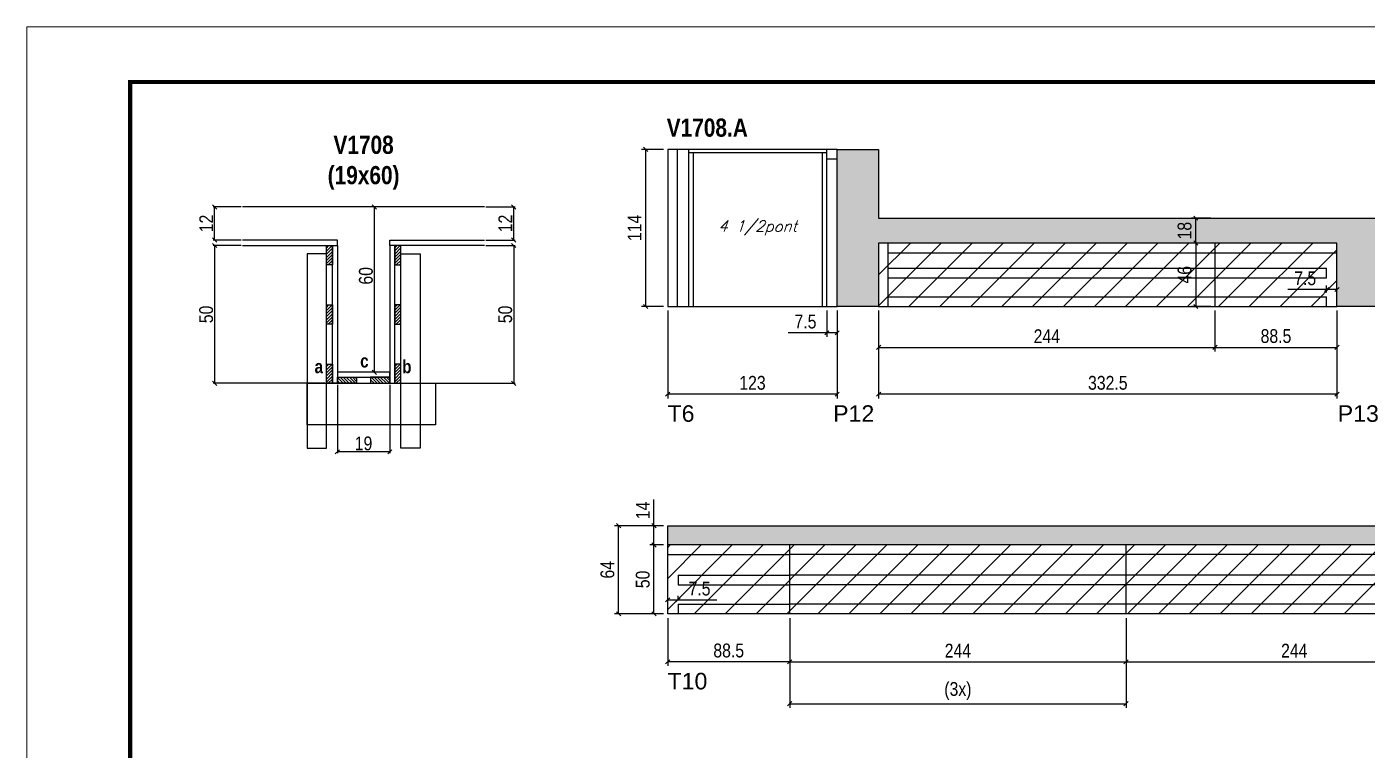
# Model space of a CAD drawing. Extents: x 3309 to 10008, y -2522 to 14608.
# Drawn here: x 8078 to 9050, y 11786 to 12311 of the extents above; entities that cross this region are included whole.
import ezdxf

# ---------------------------------------------------------------- set-up
doc = ezdxf.new("R2010")
doc.units = 0
doc.linetypes.add('DASHED', pattern=[0.75, 0.5, -0.25])
for name, color, linetype in [('5', 5, 'Continuous'), ('COTA', 241, 'Continuous'), ('detalhes', 4, 'Continuous'), ('NOMENCLATURA', 7, 'Continuous'), ('Painéis', 200, 'Continuous'), ('SARR_2.2x7', 40, 'Continuous'), ('SARR_3.5x7', 81, 'Continuous'), ('texto', 7, 'Continuous')]:
    doc.layers.add(name, color=color, linetype=linetype)
for name, color, linetype, lineweight in [('CONCRETO', 251, 'Continuous', 25), ('Folhas', 255, 'Continuous', 9), ('Hachura', 251, 'Continuous', 9), ('SARRAFO DE PRESSAO', 251, 'DASHED', 9)]:
    doc.layers.add(name, color=color, linetype=linetype, lineweight=lineweight)
doc.styles.add('COTA TECNICA', font='techl___.ttf', dxfattribs={"height": 10})
doc.styles.add('COTA TECNICA 2X', font='techl___.ttf', dxfattribs={"height": 10})
doc.styles.add('Romans', font='romans.shx')
doc.styles.get("Standard").update_dxf_attribs({"font": 'arial.ttf'})
doc.styles.add('TECNICA', font='techb___.ttf', dxfattribs={"height": 10})
doc.dimstyles.new('PAINEL', dxfattribs={"dimtxt": 10, "dimasz": 3, "dimexe": 3, "dimexo": 3, "dimgap": 3, "dimtad": 1, "dimdec": 1, "dimzin": 12, "dimdsep": 46, "dimtxsty": 'COTA TECNICA', "dimblk1": 'OBLIQUE', "dimblk2": 'OBLIQUE', "dimsah": 1, "dimcen": 0.9, "dimclrd": 4, "dimclre": 4, "dimclrt": 240, "dimadec": 1, "dimazin": 3, "dimtfac": 1, "dimtdec": 1, "dimtmove": 0, "dimatfit": 3, "dimfxl": 1, "dimtolj": 1, "dimtzin": 12, "dimarcsym": 0})
doc.dimstyles.new('SECAO', dxfattribs={"dimscale": 0.333333, "dimtxt": 5, "dimasz": 9, "dimexe": 3, "dimexo": 3, "dimgap": 3, "dimtad": 1, "dimdec": 1, "dimlfac": 0.5, "dimzin": 12, "dimdsep": 46, "dimtxsty": 'COTA TECNICA 2X', "dimblk1": 'OBLIQUE', "dimblk2": 'OBLIQUE', "dimsah": 1, "dimcen": 0.9, "dimclrd": 4, "dimclre": 4, "dimclrt": 240, "dimadec": 1, "dimazin": 3, "dimtfac": 1, "dimtdec": 1, "dimtmove": 0, "dimatfit": 3, "dimfxl": 1, "dimtolj": 1, "dimtzin": 12, "dimarcsym": 0})
pattern_1 = [(135, (41538.6903, -111460.2027), (-1.122532015, -1.122532015), [])]
pattern_2 = [(45, (-115217.018, -21083.5717), (-1.122532015, 1.122532015), [])]
pattern_3 = [(45, (-115217.018, -21169.5717), (-1.122532015, 1.122532015), [])]

# ---------------------------------------------------------------- blocks, each defined once
blk = doc.blocks.new('9999999999')
at = {"layer": 'Folhas'}
blk.add_lwpolyline([(98138.98, 34190.21), (99623.98, 34190.21), (99623.98, 35240.21), (98138.98, 35240.21)], close=True, dxfattribs=at)
at = {"layer": 'Folhas', "color": 30, "const_width": 3}
blk.add_lwpolyline([(98213.98, 34230.21), (99583.98, 34230.21), (99583.98, 35200.21), (98213.98, 35200.21)], close=True, dxfattribs=at)
blk = doc.blocks.new('_Oblique')
at = {"color": 0, "linetype": 'ByBlock', "lineweight": -2}
blk.add_line((-0.5, -0.5), (0.5, 0.5), dxfattribs=at)
blk = doc.blocks.new('*D2675')
at = {"layer": 'COTA', "color": 4, "lineweight": -2, "transparency": 16777216}
for p, q in [((8303.15, 12050.97), (8303.15, 12001.22)), ((8341.15, 12050.97), (8341.15, 12001.22)), ((8341.15, 12002.22), (8303.15, 12002.22))]:
    blk.add_line(p, q, dxfattribs=at)
at = {"layer": 'Defpoints', "color": 0, "transparency": 16777216}
for p in [(8303.15, 12051.97), (8341.15, 12051.97), (8303.15, 12002.22)]:
    blk.add_point(p, dxfattribs=at)
at = {"layer": 'COTA', "color": 4, "lineweight": -2, "transparency": 16777216, "xscale": 3, "yscale": 3, "zscale": 3, "rotation": 180}
blk.add_blockref('_Oblique', (8303.15, 12002.22), dxfattribs=at)
at = {"layer": 'COTA', "color": 4, "lineweight": -2, "transparency": 16777216, "xscale": 3, "yscale": 3, "zscale": 3}
blk.add_blockref('_Oblique', (8341.15, 12002.22), dxfattribs=at)
at = {"layer": 'COTA', "color": 240, "transparency": 16777216, "insert": (8322.15, 12008.3), "char_height": 10, "attachment_point": 5, "style": 'COTA TECNICA 2X'}
blk.add_mtext('\\A1;19', dxfattribs=at)
blk = doc.blocks.new('*D2676')
at = {"layer": 'COTA', "color": 4, "lineweight": -2, "transparency": 16777216}
for p, q in [((8233.45, 12151.97), (8213.1, 12151.97)), ((8214.1, 12151.97), (8214.1, 12051.97)), ((8294.15, 12051.97), (8213.1, 12051.97))]:
    blk.add_line(p, q, dxfattribs=at)
at = {"layer": 'Defpoints', "color": 0, "transparency": 16777216}
for p in [(8234.45, 12151.97), (8214.1, 12051.97), (8295.15, 12051.97, 0)]:
    blk.add_point(p, dxfattribs=at)
at = {"layer": 'COTA', "color": 4, "lineweight": -2, "transparency": 16777216, "xscale": 3, "yscale": 3, "zscale": 3}
for p, rotation in [((8214.1, 12151.97), 90), ((8214.1, 12051.97), 270)]:
    blk.add_blockref('_Oblique', p, dxfattribs=dict(at, rotation=rotation))
at = {"layer": 'COTA', "color": 240, "transparency": 16777216, "insert": (8207.99, 12101.97), "char_height": 10, "attachment_point": 5, "rotation": 90, "style": 'COTA TECNICA 2X'}
blk.add_mtext('\\A1;50', dxfattribs=at)
blk = doc.blocks.new('*D2677')
at = {"layer": 'COTA', "color": 4, "lineweight": -2, "transparency": 16777216}
for p, q in [((8410.85, 12151.97), (8432.07, 12151.97)), ((8431.07, 12151.97), (8431.07, 12051.97)), ((8350.15, 12051.97), (8432.07, 12051.97))]:
    blk.add_line(p, q, dxfattribs=at)
at = {"layer": 'Defpoints', "color": 0, "transparency": 16777216}
for p in [(8409.85, 12151.97), (8349.15, 12051.97, 0), (8431.07, 12051.97)]:
    blk.add_point(p, dxfattribs=at)
at = {"layer": 'COTA', "color": 4, "lineweight": -2, "transparency": 16777216, "xscale": 3, "yscale": 3, "zscale": 3}
for p, rotation in [((8431.07, 12151.97), 90), ((8431.07, 12051.97), 270)]:
    blk.add_blockref('_Oblique', p, dxfattribs=dict(at, rotation=rotation))
at = {"layer": 'COTA', "color": 240, "transparency": 16777216, "insert": (8424.96, 12101.97), "char_height": 10, "attachment_point": 5, "rotation": 90, "style": 'COTA TECNICA 2X'}
blk.add_mtext('\\A1;50', dxfattribs=at)
blk = doc.blocks.new('*D2678')
at = {"layer": 'COTA', "color": 4, "lineweight": -2, "transparency": 16777216}
for p, q in [((8340.15, 12179.97), (8328.98, 12179.97)), ((8329.98, 12059.97), (8329.98, 12179.97)), ((8340.15, 12059.97), (8328.98, 12059.97))]:
    blk.add_line(p, q, dxfattribs=at)
at = {"layer": 'Defpoints', "color": 0, "transparency": 16777216}
for p in [(8329.98, 12179.97), (8341.15, 12179.97), (8341.15, 12059.97)]:
    blk.add_point(p, dxfattribs=at)
at = {"layer": 'COTA', "color": 4, "lineweight": -2, "transparency": 16777216, "xscale": 3, "yscale": 3, "zscale": 3}
for p, rotation in [((8329.98, 12179.97), 90), ((8329.98, 12059.97), 270)]:
    blk.add_blockref('_Oblique', p, dxfattribs=dict(at, rotation=rotation))
at = {"layer": 'COTA', "color": 240, "transparency": 16777216, "insert": (8323.87, 12129.97), "char_height": 10, "attachment_point": 5, "rotation": 90, "style": 'COTA TECNICA 2X'}
blk.add_mtext('\\A1;60', dxfattribs=at)
blk = doc.blocks.new('*D2679')
at = {"layer": 'COTA', "color": 4, "lineweight": -2, "transparency": 16777216}
for p, q in [((8410.85, 12179.97), (8432.07, 12179.97)), ((8431.07, 12155.97), (8431.07, 12179.97)), ((8410.85, 12155.97), (8432.07, 12155.97))]:
    blk.add_line(p, q, dxfattribs=at)
at = {"layer": 'Defpoints', "color": 0, "transparency": 16777216}
for p in [(8409.85, 12179.97), (8431.07, 12179.97), (8409.85, 12155.97)]:
    blk.add_point(p, dxfattribs=at)
at = {"layer": 'COTA', "color": 4, "lineweight": -2, "transparency": 16777216, "xscale": 3, "yscale": 3, "zscale": 3}
for p, rotation in [((8431.07, 12179.97), 90), ((8431.07, 12155.97), 270)]:
    blk.add_blockref('_Oblique', p, dxfattribs=dict(at, rotation=rotation))
at = {"layer": 'COTA', "color": 240, "transparency": 16777216, "insert": (8425.01, 12167.97), "char_height": 10, "attachment_point": 5, "rotation": 90, "style": 'COTA TECNICA 2X'}
blk.add_mtext('\\A1;12', dxfattribs=at)
blk = doc.blocks.new('*D2689')
at = {"layer": 'COTA', "color": 4, "lineweight": -2, "transparency": 16777216}
for p, q in [((8233.45, 12179.97), (8213.1, 12179.97)), ((8214.1, 12155.97), (8214.1, 12179.97)), ((8233.45, 12155.97), (8213.1, 12155.97))]:
    blk.add_line(p, q, dxfattribs=at)
at = {"layer": 'Defpoints', "color": 0, "transparency": 16777216}
for p in [(8214.1, 12179.97), (8234.45, 12179.97), (8234.45, 12155.97)]:
    blk.add_point(p, dxfattribs=at)
at = {"layer": 'COTA', "color": 4, "lineweight": -2, "transparency": 16777216, "xscale": 3, "yscale": 3, "zscale": 3}
for p, rotation in [((8214.1, 12179.97), 90), ((8214.1, 12155.97), 270)]:
    blk.add_blockref('_Oblique', p, dxfattribs=dict(at, rotation=rotation))
at = {"layer": 'COTA', "color": 240, "transparency": 16777216, "insert": (8208.05, 12167.97), "char_height": 10, "attachment_point": 5, "rotation": 90, "style": 'COTA TECNICA 2X'}
blk.add_mtext('\\A1;12', dxfattribs=at)
blk = doc.blocks.new('*D2690')
at = {"layer": 'COTA', "color": 4, "lineweight": -2, "transparency": 16777216}
for p, q in [((8542.78, 12104.76), (8542.78, 12041.05)), ((8665.78, 12104.76), (8665.78, 12041.05)), ((8665.78, 12044.05), (8542.78, 12044.05))]:
    blk.add_line(p, q, dxfattribs=at)
at = {"layer": 'Defpoints', "color": 0, "transparency": 16777216}
for p in [(8542.78, 12107.76), (8665.78, 12107.76), (8542.78, 12044.05)]:
    blk.add_point(p, dxfattribs=at)
at = {"layer": 'COTA', "color": 4, "lineweight": -2, "transparency": 16777216, "xscale": 3, "yscale": 3, "zscale": 3, "rotation": 180}
blk.add_blockref('_Oblique', (8542.78, 12044.05), dxfattribs=at)
at = {"layer": 'COTA', "color": 4, "lineweight": -2, "transparency": 16777216, "xscale": 3, "yscale": 3, "zscale": 3}
blk.add_blockref('_Oblique', (8665.78, 12044.05), dxfattribs=at)
at = {"layer": 'COTA', "color": 240, "transparency": 16777216, "insert": (8604.28, 12052.27), "char_height": 10, "attachment_point": 5, "style": 'COTA TECNICA'}
blk.add_mtext('\\A1;123', dxfattribs=at)
blk = doc.blocks.new('*D2691')
at = {"layer": 'COTA', "color": 4, "lineweight": -2, "transparency": 16777216}
for p, q in [((8539.78, 12221.76), (8523.82, 12221.76)), ((8526.82, 12107.76), (8526.82, 12221.76)), ((8539.78, 12107.76), (8523.82, 12107.76))]:
    blk.add_line(p, q, dxfattribs=at)
at = {"layer": 'Defpoints', "color": 0, "transparency": 16777216}
for p in [(8526.82, 12221.76), (8542.78, 12221.76), (8542.78, 12107.76)]:
    blk.add_point(p, dxfattribs=at)
at = {"layer": 'COTA', "color": 4, "lineweight": -2, "transparency": 16777216, "xscale": 3, "yscale": 3, "zscale": 3}
for p, rotation in [((8526.82, 12221.76), 90), ((8526.82, 12107.76), 270)]:
    blk.add_blockref('_Oblique', p, dxfattribs=dict(at, rotation=rotation))
at = {"layer": 'COTA', "color": 240, "transparency": 16777216, "insert": (8518.75, 12164.76), "char_height": 10, "attachment_point": 5, "rotation": 90, "style": 'COTA TECNICA'}
blk.add_mtext('\\A1;114', dxfattribs=at)
blk = doc.blocks.new('*D2692')
at = {"layer": 'COTA', "color": 4, "lineweight": -2, "transparency": 16777216}
for p, q in [((8695.78, 12104.76), (8695.78, 12041.05)), ((9028.28, 12104.76), (9028.28, 12041.05)), ((9028.28, 12044.05), (8695.78, 12044.05))]:
    blk.add_line(p, q, dxfattribs=at)
at = {"layer": 'Defpoints', "color": 0, "transparency": 16777216}
for p in [(8695.78, 12107.76), (9028.28, 12107.76), (8695.78, 12044.05)]:
    blk.add_point(p, dxfattribs=at)
at = {"layer": 'COTA', "color": 4, "lineweight": -2, "transparency": 16777216, "xscale": 3, "yscale": 3, "zscale": 3, "rotation": 180}
blk.add_blockref('_Oblique', (8695.78, 12044.05), dxfattribs=at)
at = {"layer": 'COTA', "color": 4, "lineweight": -2, "transparency": 16777216, "xscale": 3, "yscale": 3, "zscale": 3}
blk.add_blockref('_Oblique', (9028.28, 12044.05), dxfattribs=at)
at = {"layer": 'COTA', "color": 240, "transparency": 16777216, "insert": (8862.03, 12052.27), "char_height": 10, "attachment_point": 5, "style": 'COTA TECNICA'}
blk.add_mtext('\\A1;332.5', dxfattribs=at)
blk = doc.blocks.new('*D2693')
at = {"layer": 'COTA', "color": 4, "lineweight": -2, "transparency": 16777216}
for p, q in [((8695.78, 12104.76), (8695.78, 12075.08)), ((8939.78, 12104.76), (8939.78, 12075.08)), ((8695.78, 12078.08), (8939.78, 12078.08))]:
    blk.add_line(p, q, dxfattribs=at)
at = {"layer": 'Defpoints', "color": 0, "transparency": 16777216}
for p in [(8695.78, 12107.76), (8939.78, 12107.76), (8939.78, 12078.08)]:
    blk.add_point(p, dxfattribs=at)
at = {"layer": 'COTA', "color": 4, "lineweight": -2, "transparency": 16777216, "xscale": 3, "yscale": 3, "zscale": 3, "rotation": 180}
blk.add_blockref('_Oblique', (8695.78, 12078.08), dxfattribs=at)
at = {"layer": 'COTA', "color": 4, "lineweight": -2, "transparency": 16777216, "xscale": 3, "yscale": 3, "zscale": 3}
blk.add_blockref('_Oblique', (8939.78, 12078.08), dxfattribs=at)
at = {"layer": 'COTA', "color": 240, "transparency": 16777216, "insert": (8817.78, 12086.15), "char_height": 10, "attachment_point": 5, "style": 'COTA TECNICA'}
blk.add_mtext('\\A1;244', dxfattribs=at)
blk = doc.blocks.new('*D2694')
at = {"layer": 'COTA', "color": 4, "lineweight": -2, "transparency": 16777216}
for p, q in [((8939.78, 12104.76), (8939.78, 12075.08)), ((9028.28, 12104.76), (9028.28, 12075.08)), ((8939.78, 12078.08), (9028.28, 12078.08))]:
    blk.add_line(p, q, dxfattribs=at)
at = {"layer": 'Defpoints', "color": 0, "transparency": 16777216}
for p in [(8939.78, 12107.76), (9028.28, 12107.76), (9028.28, 12078.08)]:
    blk.add_point(p, dxfattribs=at)
at = {"layer": 'COTA', "color": 4, "lineweight": -2, "transparency": 16777216, "xscale": 3, "yscale": 3, "zscale": 3, "rotation": 180}
blk.add_blockref('_Oblique', (8939.78, 12078.08), dxfattribs=at)
at = {"layer": 'COTA', "color": 4, "lineweight": -2, "transparency": 16777216, "xscale": 3, "yscale": 3, "zscale": 3}
blk.add_blockref('_Oblique', (9028.28, 12078.08), dxfattribs=at)
at = {"layer": 'COTA', "color": 240, "transparency": 16777216, "insert": (8984.03, 12086.21), "char_height": 10, "attachment_point": 5, "style": 'COTA TECNICA'}
blk.add_mtext('\\A1;88.5', dxfattribs=at)
blk = doc.blocks.new('*D2681')
at = {"layer": 'COTA', "color": 4, "lineweight": -2, "transparency": 16777216}
for p, q in [((9020.78, 12120.03), (8992.63, 12120.03)), ((9020.78, 12117.76), (9020.78, 12123.03)), ((9028.28, 12120.03), (9020.78, 12120.03)), ((9028.28, 12117.76), (9028.28, 12123.03))]:
    blk.add_line(p, q, dxfattribs=at)
at = {"layer": 'Defpoints', "color": 0, "transparency": 16777216}
for p in [(9020.78, 12120.03), (9020.78, 12114.76), (9028.28, 12114.76)]:
    blk.add_point(p, dxfattribs=at)
at = {"layer": 'COTA', "color": 4, "lineweight": -2, "transparency": 16777216, "xscale": 3, "yscale": 3, "zscale": 3, "rotation": 180}
blk.add_blockref('_Oblique', (9020.78, 12120.03), dxfattribs=at)
at = {"layer": 'COTA', "color": 4, "lineweight": -2, "transparency": 16777216, "xscale": 3, "yscale": 3, "zscale": 3}
blk.add_blockref('_Oblique', (9028.28, 12120.03), dxfattribs=at)
at = {"layer": 'COTA', "color": 240, "transparency": 16777216, "insert": (9005.21, 12128.14), "char_height": 10, "attachment_point": 5, "style": 'COTA TECNICA'}
blk.add_mtext('\\A1;7.5', dxfattribs=at)
blk = doc.blocks.new('*D2685')
at = {"layer": 'COTA', "color": 4, "linetype": 'ByBlock', "lineweight": -2, "transparency": 16777216}
for p, q in [((8542.78, 11881.65), (8542.78, 11846.87)), ((8631.28, 11881.65), (8631.28, 11846.87)), ((8631.28, 11849.87), (8542.78, 11849.87))]:
    blk.add_line(p, q, dxfattribs=at)
at = {"layer": 'Defpoints', "color": 0, "linetype": 'ByBlock', "transparency": 16777216}
for p in [(8542.78, 11884.65), (8631.28, 11884.65), (8542.78, 11849.87)]:
    blk.add_point(p, dxfattribs=at)
at = {"layer": 'COTA', "color": 4, "linetype": 'ByBlock', "lineweight": -2, "transparency": 16777216, "xscale": 3, "yscale": 3, "zscale": 3, "rotation": 180}
blk.add_blockref('_Oblique', (8542.78, 11849.87), dxfattribs=at)
at = {"layer": 'COTA', "color": 4, "linetype": 'ByBlock', "lineweight": -2, "transparency": 16777216, "xscale": 3, "yscale": 3, "zscale": 3}
blk.add_blockref('_Oblique', (8631.28, 11849.87), dxfattribs=at)
at = {"layer": 'COTA', "color": 240, "linetype": 'ByBlock', "transparency": 16777216, "insert": (8587.03, 11858), "char_height": 10, "attachment_point": 5, "style": 'COTA TECNICA'}
blk.add_mtext('\\A1;88.5', dxfattribs=at)
blk = doc.blocks.new('*D2686')
at = {"layer": 'COTA', "color": 4, "lineweight": -2, "transparency": 16777216}
for p, q in [((8631.28, 11881.65), (8631.28, 11846.87)), ((8875.28, 11881.65), (8875.28, 11846.87)), ((8631.28, 11849.87), (8875.28, 11849.87))]:
    blk.add_line(p, q, dxfattribs=at)
at = {"layer": 'Defpoints', "color": 0, "transparency": 16777216}
for p in [(8631.28, 11884.65, 0), (8875.28, 11884.65, 0), (8875.28, 11849.87)]:
    blk.add_point(p, dxfattribs=at)
at = {"layer": 'COTA', "color": 4, "lineweight": -2, "transparency": 16777216, "xscale": 3, "yscale": 3, "zscale": 3, "rotation": 180}
blk.add_blockref('_Oblique', (8631.28, 11849.87), dxfattribs=at)
at = {"layer": 'COTA', "color": 4, "lineweight": -2, "transparency": 16777216, "xscale": 3, "yscale": 3, "zscale": 3}
blk.add_blockref('_Oblique', (8875.28, 11849.87), dxfattribs=at)
at = {"layer": 'COTA', "color": 240, "transparency": 16777216, "insert": (8753.28, 11857.94), "char_height": 10, "attachment_point": 5, "style": 'COTA TECNICA'}
blk.add_mtext('\\A1;244', dxfattribs=at)
blk = doc.blocks.new('*D2687')
at = {"layer": 'COTA', "color": 4, "lineweight": -2, "transparency": 16777216}
for p, q in [((8875.28, 11881.65), (8875.28, 11846.87)), ((9119.28, 11881.65), (9119.28, 11846.87)), ((8875.28, 11849.87), (9119.28, 11849.87))]:
    blk.add_line(p, q, dxfattribs=at)
at = {"layer": 'Defpoints', "color": 0, "transparency": 16777216}
for p in [(8875.28, 11884.65, 0), (9119.28, 11884.65, 0), (9119.28, 11849.87)]:
    blk.add_point(p, dxfattribs=at)
at = {"layer": 'COTA', "color": 4, "lineweight": -2, "transparency": 16777216, "xscale": 3, "yscale": 3, "zscale": 3, "rotation": 180}
blk.add_blockref('_Oblique', (8875.28, 11849.87), dxfattribs=at)
at = {"layer": 'COTA', "color": 4, "lineweight": -2, "transparency": 16777216, "xscale": 3, "yscale": 3, "zscale": 3}
blk.add_blockref('_Oblique', (9119.28, 11849.87), dxfattribs=at)
at = {"layer": 'COTA', "color": 240, "transparency": 16777216, "insert": (8997.28, 11857.94), "char_height": 10, "attachment_point": 5, "style": 'COTA TECNICA'}
blk.add_mtext('\\A1;244', dxfattribs=at)
blk = doc.blocks.new('*D2707')
at = {"layer": 'COTA', "color": 4, "lineweight": -2, "transparency": 16777216}
for p, q in [((8539.78, 11934.65), (8529.83, 11934.65)), ((8532.83, 11884.65), (8532.83, 11934.65)), ((8539.78, 11884.65), (8529.83, 11884.65))]:
    blk.add_line(p, q, dxfattribs=at)
at = {"layer": 'Defpoints', "color": 0, "transparency": 16777216}
for p in [(8532.83, 11934.65), (8542.78, 11934.65), (8542.78, 11884.65)]:
    blk.add_point(p, dxfattribs=at)
at = {"layer": 'COTA', "color": 4, "lineweight": -2, "transparency": 16777216, "xscale": 3, "yscale": 3, "zscale": 3}
for p, rotation in [((8532.83, 11934.65), 90), ((8532.83, 11884.65), 270)]:
    blk.add_blockref('_Oblique', p, dxfattribs=dict(at, rotation=rotation))
at = {"layer": 'COTA', "color": 240, "transparency": 16777216, "insert": (8524.72, 11909.65), "char_height": 10, "attachment_point": 5, "rotation": 90, "style": 'COTA TECNICA'}
blk.add_mtext('\\A1;50', dxfattribs=at)
blk = doc.blocks.new('*D2708')
at = {"layer": 'COTA', "color": 4, "lineweight": -2, "transparency": 16777216}
for p, q in [((8532.83, 11948.65), (8532.83, 11967.77)), ((8539.78, 11948.65), (8529.83, 11948.65)), ((8532.83, 11934.65), (8532.83, 11948.65)), ((8539.78, 11934.65), (8529.83, 11934.65))]:
    blk.add_line(p, q, dxfattribs=at)
at = {"layer": 'Defpoints', "color": 0, "transparency": 16777216}
for p in [(8532.83, 11948.65), (8542.78, 11948.65), (8542.78, 11934.65)]:
    blk.add_point(p, dxfattribs=at)
at = {"layer": 'COTA', "color": 4, "lineweight": -2, "transparency": 16777216, "xscale": 3, "yscale": 3, "zscale": 3}
for p, rotation in [((8532.83, 11948.65), 90), ((8532.83, 11934.65), 270)]:
    blk.add_blockref('_Oblique', p, dxfattribs=dict(at, rotation=rotation))
at = {"layer": 'COTA', "color": 240, "transparency": 16777216, "insert": (8524.76, 11959.71), "char_height": 10, "attachment_point": 5, "rotation": 90, "style": 'COTA TECNICA'}
blk.add_mtext('\\A1;14', dxfattribs=at)
blk = doc.blocks.new('*D2709')
at = {"layer": 'COTA', "color": 4, "lineweight": -2, "transparency": 16777216}
for p, q in [((8539.78, 11948.65), (8504.2, 11948.65)), ((8507.2, 11884.65), (8507.2, 11948.65)), ((8539.78, 11884.65), (8504.2, 11884.65))]:
    blk.add_line(p, q, dxfattribs=at)
at = {"layer": 'Defpoints', "color": 0, "transparency": 16777216}
for p in [(8507.2, 11948.65), (8542.78, 11948.65), (8542.78, 11884.65)]:
    blk.add_point(p, dxfattribs=at)
at = {"layer": 'COTA', "color": 4, "lineweight": -2, "transparency": 16777216, "xscale": 3, "yscale": 3, "zscale": 3}
for p, rotation in [((8507.2, 11948.65), 90), ((8507.2, 11884.65), 270)]:
    blk.add_blockref('_Oblique', p, dxfattribs=dict(at, rotation=rotation))
at = {"layer": 'COTA', "color": 240, "transparency": 16777216, "insert": (8499.1, 11916.65), "char_height": 10, "attachment_point": 5, "rotation": 90, "style": 'COTA TECNICA'}
blk.add_mtext('\\A1;64', dxfattribs=at)
blk = doc.blocks.new('*D2710')
at = {"layer": 'COTA', "color": 4, "lineweight": -2, "transparency": 16777216}
for p, q in [((8631.28, 11881.65), (8631.28, 11816.44)), ((8875.28, 11881.65), (8875.28, 11816.44)), ((8631.28, 11819.44), (8875.28, 11819.44))]:
    blk.add_line(p, q, dxfattribs=at)
at = {"layer": 'Defpoints', "color": 0, "transparency": 16777216}
for p in [(8631.28, 11884.65), (8875.28, 11884.65), (8875.28, 11819.44)]:
    blk.add_point(p, dxfattribs=at)
at = {"layer": 'COTA', "color": 4, "lineweight": -2, "transparency": 16777216, "xscale": 3, "yscale": 3, "zscale": 3, "rotation": 180}
blk.add_blockref('_Oblique', (8631.28, 11819.44), dxfattribs=at)
at = {"layer": 'COTA', "color": 4, "lineweight": -2, "transparency": 16777216, "xscale": 3, "yscale": 3, "zscale": 3}
blk.add_blockref('_Oblique', (8875.28, 11819.44), dxfattribs=at)
at = {"layer": 'COTA', "color": 240, "transparency": 16777216, "insert": (8753.28, 11828.66), "char_height": 10, "attachment_point": 5, "style": 'COTA TECNICA'}
blk.add_mtext('\\A1;(3x)', dxfattribs=at)
blk = doc.blocks.new('*D2711')
at = {"layer": 'COTA', "color": 4, "lineweight": -2, "transparency": 16777216}
for p, q in [((8542.78, 11887.65), (8542.78, 11897.83)), ((8542.78, 11894.83), (8550.28, 11894.83)), ((8550.28, 11894.65), (8550.28, 11897.83)), ((8550.28, 11894.83), (8578.44, 11894.83))]:
    blk.add_line(p, q, dxfattribs=at)
at = {"layer": 'Defpoints', "color": 0, "transparency": 16777216}
for p in [(8550.28, 11894.83), (8550.28, 11891.65), (8542.78, 11884.65)]:
    blk.add_point(p, dxfattribs=at)
at = {"layer": 'COTA', "color": 4, "lineweight": -2, "transparency": 16777216, "xscale": 3, "yscale": 3, "zscale": 3, "rotation": 180}
blk.add_blockref('_Oblique', (8542.78, 11894.83), dxfattribs=at)
at = {"layer": 'COTA', "color": 4, "lineweight": -2, "transparency": 16777216, "xscale": 3, "yscale": 3, "zscale": 3}
blk.add_blockref('_Oblique', (8550.28, 11894.83), dxfattribs=at)
at = {"layer": 'COTA', "color": 240, "transparency": 16777216, "insert": (8565.86, 11902.94), "char_height": 10, "attachment_point": 5, "style": 'COTA TECNICA'}
blk.add_mtext('\\A1;7.5', dxfattribs=at)
blk = doc.blocks.new('*D2719')
at = {"layer": 'COTA', "color": 4, "lineweight": -2, "transparency": 16777216}
for p, q in [((8658.28, 12104.76), (8658.28, 12085.61)), ((8665.78, 12104.76), (8665.78, 12085.61)), ((8658.28, 12088.61), (8630.13, 12088.61)), ((8665.78, 12088.61), (8658.28, 12088.61))]:
    blk.add_line(p, q, dxfattribs=at)
at = {"layer": 'Defpoints', "color": 0, "transparency": 16777216}
for p in [(8658.28, 12107.76), (8665.78, 12107.76), (8658.28, 12088.61)]:
    blk.add_point(p, dxfattribs=at)
at = {"layer": 'COTA', "color": 4, "lineweight": -2, "transparency": 16777216, "xscale": 3, "yscale": 3, "zscale": 3, "rotation": 180}
blk.add_blockref('_Oblique', (8658.28, 12088.61), dxfattribs=at)
at = {"layer": 'COTA', "color": 4, "lineweight": -2, "transparency": 16777216, "xscale": 3, "yscale": 3, "zscale": 3}
blk.add_blockref('_Oblique', (8665.78, 12088.61), dxfattribs=at)
at = {"layer": 'COTA', "color": 240, "transparency": 16777216, "insert": (8642.71, 12096.72), "char_height": 10, "attachment_point": 5, "style": 'COTA TECNICA'}
blk.add_mtext('\\A1;7.5', dxfattribs=at)
blk = doc.blocks.new('*D2721')
at = {"layer": 'COTA', "color": 4, "lineweight": -2, "transparency": 16777216}
for p, q in [((8936.78, 12153.76), (8922.85, 12153.76)), ((8925.85, 12153.76), (8925.85, 12107.76)), ((8936.78, 12107.76), (8922.85, 12107.76))]:
    blk.add_line(p, q, dxfattribs=at)
at = {"layer": 'Defpoints', "color": 0, "transparency": 16777216}
for p in [(8939.78, 12153.76), (8925.85, 12107.76), (8939.78, 12107.76)]:
    blk.add_point(p, dxfattribs=at)
at = {"layer": 'COTA', "color": 4, "lineweight": -2, "transparency": 16777216, "xscale": 3, "yscale": 3, "zscale": 3}
for p, rotation in [((8925.85, 12153.76), 90), ((8925.85, 12107.76), 270)]:
    blk.add_blockref('_Oblique', p, dxfattribs=dict(at, rotation=rotation))
at = {"layer": 'COTA', "color": 240, "transparency": 16777216, "insert": (8917.75, 12130.76), "char_height": 10, "attachment_point": 5, "rotation": 90, "style": 'COTA TECNICA'}
blk.add_mtext('\\A1;46', dxfattribs=at)
blk = doc.blocks.new('*D2722')
at = {"layer": 'COTA', "color": 4, "lineweight": -2, "transparency": 16777216}
for p, q in [((8936.78, 12171.76), (8922.85, 12171.76)), ((8925.85, 12153.76), (8925.85, 12171.76)), ((8936.78, 12153.76), (8922.85, 12153.76))]:
    blk.add_line(p, q, dxfattribs=at)
at = {"layer": 'Defpoints', "color": 0, "transparency": 16777216}
for p in [(8925.85, 12171.76), (8939.78, 12171.76), (8939.78, 12153.76)]:
    blk.add_point(p, dxfattribs=at)
at = {"layer": 'COTA', "color": 4, "lineweight": -2, "transparency": 16777216, "xscale": 3, "yscale": 3, "zscale": 3}
for p, rotation in [((8925.85, 12171.76), 90), ((8925.85, 12153.76), 270)]:
    blk.add_blockref('_Oblique', p, dxfattribs=dict(at, rotation=rotation))
at = {"layer": 'COTA', "color": 240, "transparency": 16777216, "insert": (8917.76, 12162.76), "char_height": 10, "attachment_point": 5, "rotation": 90, "style": 'COTA TECNICA'}
blk.add_mtext('\\A1;18', dxfattribs=at)

msp = doc.modelspace()

# ---------------------------------------------------------------- hatches: boundary and pattern name
at = {"layer": 'COTA'}
h = msp.add_hatch(dxfattribs=at)
h.set_pattern_fill('AR-CONC', color=256, scale=0.03)
h.paths.add_polyline_path([(8665.78, 12107.76), (8695.78, 12107.76), (8695.78, 12153.76), (9028.28, 12153.76), (9028.28, 12107.76), (9058.28, 12107.76), (9058.28, 12157.76), (9320.78, 12157.76), (9320.78, 12171.76), (8695.78, 12171.76), (8695.78, 12221.76), (8665.78, 12221.76)])
h = msp.add_hatch(dxfattribs=at)
h.set_pattern_fill('AR-CONC', color=256, scale=0.03)
h.set_pattern_definition([(50, (38.377, -109.2803), (5.4655401, -0.4781726), [0.5715, -6.2865]), (355, (38.377, -109.28), (-1.0573026, 5.7317054), [0.4572, -5.0292175]), (100.451445, (38.832, -109.32), (4.4082374, 5.2535326), [0.4857003, -5.3427073]), (46.1842, (38.377, -107.756), (8.1323712, -1.2612698), [0.85725, -9.42975]), (96.63556, (39.0545, -107.861), (7.122124, 7.4227837), [0.7285507, -8.0140682]), (351.18415, (38.377, -107.756), (7.122124, 7.4227837), [0.685799, -7.543792]), (21, (39.139, -108.1373), (4.5484317, -3.067956), [0.5715, -6.2865]), (326, (39.139, -108.137), (1.8540609, 5.525639), [0.4572, -5.0292]), (71.451445, (39.518, -108.393), (6.4024926, 2.457683), [0.4857003, -5.3426981]), (37.5, (38.3768, -109.2803), (0.0926581, 2.53665117), [0, -4.96824, 0, -5.1054, 0, -5.04825]), (7.5, (38.3768, -109.2803), (2.00458988, 3.00541724), [0, -2.91084, 0, -4.85394, 0, -1.92405]), (327.5, (36.6775, -109.2803), (4.06771786, -0.17186232), [0, -1.905, 0, -5.9436, 0, -7.8867]), (317.5, (35.9155, -109.2803), (4.4438754, 0.7627947), [0, -2.4765, 0, -3.94716, 0, -5.6007])])
h.paths.add_polyline_path([(9119.28, 11884.65), (9149.28, 11884.65), (9149.28, 11934.65), (9349.28, 11934.65), (9349.28, 11948.65), (8542.78, 11948.65), (8542.78, 11934.65), (9119.28, 11934.65)])
at = {"layer": 'Hachura', "linetype": 'ByBlock'}
h = msp.add_hatch(dxfattribs=at)
h.set_pattern_fill('ANSI31', color=256, scale=5)
h.paths.add_polyline_path([(8695.78, 12153.76), (8695.78, 12107.76), (8939.78, 12107.76), (8939.78, 12153.76)])
h.paths.add_polyline_path([(9028.28, 12107.76), (9028.28, 12153.76), (8939.78, 12153.76), (8939.78, 12107.76)])
h.paths.add_polyline_path([(9058.28, 12157.76), (9058.28, 12107.76), (9180.28, 12107.76), (9180.28, 12157.76)])
h.paths.add_polyline_path([(9180.28, 12157.76), (9180.28, 12107.76), (9320.78, 12107.76), (9320.78, 12157.76)])
h.paths.add_polyline_path([(9349.28, 11884.65), (9349.28, 11934.65), (9271.28, 11934.65), (9271.28, 11884.65)])
h.paths.add_polyline_path([(9271.28, 11884.65), (9271.28, 11934.65), (9149.28, 11934.65), (9149.28, 11884.65)])
h.paths.add_polyline_path([(9119.28, 11884.65), (9119.28, 11934.65), (8875.28, 11934.65), (8875.28, 11884.65)])
h.paths.add_polyline_path([(8875.28, 11884.65), (8875.28, 11934.65), (8631.28, 11934.65), (8631.28, 11884.65)])
h.paths.add_polyline_path([(8631.28, 11884.65), (8631.28, 11934.65), (8542.78, 11934.65), (8542.78, 11884.65)])
h.paths.add_polyline_path([(8542.78, 11668.18), (8542.78, 11622.18), (8786.78, 11622.18), (8786.78, 11668.18)])
h.paths.add_polyline_path([(8853.28, 11668.18), (8786.78, 11668.18), (8786.78, 11622.18), (8853.28, 11622.18)])
h.paths.add_polyline_path([(8883.28, 11668.18), (8883.28, 11622.18), (9041.78, 11622.18), (9041.78, 11668.18)])
h.paths.add_polyline_path([(9041.78, 11686.18), (9041.78, 11736.18), (8883.28, 11736.18), (8883.28, 11686.18)])
at = {"layer": 'SARR_2.2x7'}
h = msp.add_hatch(dxfattribs=at)
h.set_pattern_fill('ANSI31', color=256, scale=0.5)
h.set_pattern_definition(pattern_2)
h.paths.add_polyline_path([(8295.15, 12137.97), (8299.55, 12137.97), (8299.55, 12151.97), (8295.15, 12151.97)])
h = msp.add_hatch(dxfattribs=at)
h.set_pattern_fill('ANSI31', color=256, scale=0.5)
h.set_pattern_definition(pattern_2)
h.paths.add_polyline_path([(8349.15, 12137.97), (8344.75, 12137.97), (8344.75, 12151.97), (8349.15, 12151.97)])
h = msp.add_hatch(dxfattribs=at)
h.set_pattern_fill('ANSI31', color=256, scale=0.5)
h.set_pattern_definition([(45, (-115217.018, -21126.5717), (-1.122532015, 1.122532015), [])])
h.paths.add_polyline_path([(8295.15, 12094.97), (8299.55, 12094.97), (8299.55, 12108.97), (8295.15, 12108.97)])
h = msp.add_hatch(dxfattribs=at)
h.set_pattern_fill('ANSI31', color=256, scale=0.5)
h.set_pattern_definition([(45, (-115217.018, -21126.5717), (-1.122532015, 1.122532015), [])])
h.paths.add_polyline_path([(8349.15, 12094.97), (8344.75, 12094.97), (8344.75, 12108.97), (8349.15, 12108.97)])
h = msp.add_hatch(dxfattribs=at)
h.set_pattern_fill('ANSI31', color=256, scale=0.5)
h.set_pattern_definition(pattern_3)
h.paths.add_polyline_path([(8295.15, 12051.97), (8299.55, 12051.97), (8299.55, 12065.97), (8295.15, 12065.97)])
h = msp.add_hatch(dxfattribs=at)
h.set_pattern_fill('ANSI31', color=256, scale=0.5)
h.set_pattern_definition(pattern_3)
h.paths.add_polyline_path([(8349.15, 12051.97), (8344.75, 12051.97), (8344.75, 12065.97), (8349.15, 12065.97)])
h = msp.add_hatch(dxfattribs=at)
h.set_pattern_fill('ANSI31', color=256, scale=0.5, angle=90)
h.set_pattern_definition(pattern_1)
h.paths.add_polyline_path([(8317.15, 12051.97), (8317.15, 12056.37), (8303.15, 12056.37), (8303.15, 12051.97)])
h = msp.add_hatch(dxfattribs=at)
h.set_pattern_fill('ANSI31', color=256, scale=0.5, angle=90)
h.set_pattern_definition(pattern_1)
h.paths.add_polyline_path([(8327.15, 12056.37), (8327.15, 12051.97), (8341.15, 12051.97), (8341.15, 12056.37)])

# ---------------------------------------------------------------- linework, layer by layer
at = {"layer": 'CONCRETO', "linetype": 'Continuous'}
msp.add_line((8409.85, 12179.97), (8234.45, 12179.97), dxfattribs=at)
at = {"layer": 'COTA'}
for p, q in [((8665.78, 12221.76), (8695.78, 12221.76)), ((8695.78, 12221.76), (8695.78, 12171.76)), ((8695.78, 12171.76), (9320.78, 12171.76)), ((8695.78, 12107.76), (8665.78, 12107.76)), ((9058.28, 12107.76), (9028.28, 12107.76)), ((8542.78, 11934.65), (8542.78, 11948.65)), ((8542.78, 11948.65), (9349.28, 11948.65))]:
    msp.add_line(p, q, dxfattribs=at)
at = {"layer": 'Painéis', "linetype": 'ByBlock'}
for p, q in [((8665.78, 12221.76), (8542.78, 12221.76)), ((8542.78, 12221.76), (8542.78, 12107.76)), ((8665.78, 12107.76), (8665.78, 12221.76)), ((9028.28, 12153.76), (8695.78, 12153.76)), ((8695.78, 12153.76), (8695.78, 12107.76)), ((8939.78, 12153.76), (8939.78, 12107.76)), ((9028.28, 12107.76), (9028.28, 12153.76)), ((8542.78, 12107.76), (8665.78, 12107.76)), ((8695.78, 12107.76), (9028.28, 12107.76)), ((9119.28, 11934.65), (8542.78, 11934.65)), ((8542.78, 11884.65), (8542.78, 11934.65)), ((8631.28, 11884.65), (8631.28, 11934.65)), ((8875.28, 11884.65), (8875.28, 11934.65)), ((9119.28, 11884.65), (8542.78, 11884.65))]:
    msp.add_line(p, q, dxfattribs=at)
at = {"layer": 'Painéis', "linetype": 'Continuous', "elevation": 0}
for points in [[(8234.45, 12151.97), (8303.15, 12151.97), (8303.15, 12155.97), (8234.45, 12155.97)], [(8409.85, 12151.97), (8341.15, 12151.97), (8341.15, 12155.97), (8409.85, 12155.97)]]:
    msp.add_lwpolyline(points, dxfattribs=at)
at = {"layer": 'Painéis', "linetype": 'Continuous'}
for points in [[(8299.55, 12051.97), (8299.55, 12151.97), (8303.15, 12151.97), (8303.15, 12051.97)], [(8344.75, 12051.97), (8344.75, 12151.97), (8341.15, 12151.97), (8341.15, 12051.97)], [(8341.15, 12059.97), (8303.15, 12059.97), (8303.15, 12056.37), (8341.15, 12056.37)]]:
    msp.add_lwpolyline(points, close=True, dxfattribs=at)
at = {"layer": 'SARR_2.2x7', "linetype": 'Continuous'}
for p, q in [((8549.78, 12107.76), (8549.78, 12221.76)), ((8557.78, 12219.56), (8658.28, 12219.56)), ((8665.78, 12214.76), (8658.28, 12214.76)), ((8702.78, 12107.76), (8702.78, 12153.76)), ((8702.78, 12146.76), (8939.78, 12146.76)), ((8939.78, 12146.76), (9028.28, 12146.76)), ((8702.78, 12135.57), (8939.78, 12135.57)), ((8939.78, 12135.57), (9020.78, 12135.57)), ((9020.78, 12128.57), (9020.78, 12135.57)), ((8702.78, 12128.57), (8939.78, 12128.57)), ((8939.78, 12128.57), (9020.78, 12128.57)), ((8702.78, 12114.76), (8939.78, 12114.76)), ((8939.78, 12114.76), (9020.78, 12114.76)), ((9020.78, 12107.76), (9020.78, 12114.76)), ((8542.78, 11927.65), (8631.28, 11927.65)), ((8875.28, 11927.65), (8631.28, 11927.65)), ((9112.28, 11927.65), (8875.28, 11927.65)), ((8550.28, 11912.67), (8550.28, 11905.67)), ((8550.28, 11912.67), (8631.28, 11912.67)), ((8875.28, 11912.67), (8631.28, 11912.67)), ((9112.28, 11912.67), (8875.28, 11912.67)), ((8550.28, 11905.67), (8631.28, 11905.67)), ((8875.28, 11905.67), (8631.28, 11905.67)), ((9112.28, 11905.67), (8875.28, 11905.67)), ((8550.28, 11891.65), (8550.28, 11884.65)), ((8550.28, 11891.65), (8631.28, 11891.65)), ((8875.28, 11891.65), (8631.28, 11891.65)), ((9112.28, 11891.65), (8875.28, 11891.65))]:
    msp.add_line(p, q, dxfattribs=at)
at = {"layer": 'SARR_2.2x7'}
for points in [[(8299.55, 12151.97), (8299.55, 12137.97), (8295.15, 12137.97), (8295.15, 12151.97)], [(8344.75, 12151.97), (8344.75, 12137.97), (8349.15, 12137.97), (8349.15, 12151.97)], [(8299.55, 12108.97), (8299.55, 12094.97), (8295.15, 12094.97), (8295.15, 12108.97)], [(8344.75, 12108.97), (8344.75, 12094.97), (8349.15, 12094.97), (8349.15, 12108.97)], [(8299.55, 12065.97), (8299.55, 12051.97), (8295.15, 12051.97), (8295.15, 12065.97)], [(8344.75, 12065.97), (8344.75, 12051.97), (8349.15, 12051.97), (8349.15, 12065.97)], [(8303.15, 12056.37), (8317.15, 12056.37), (8317.15, 12051.97), (8303.15, 12051.97)], [(8341.15, 12056.37), (8327.15, 12056.37), (8327.15, 12051.97), (8341.15, 12051.97)]]:
    msp.add_lwpolyline(points, close=True, dxfattribs=at)
at = {"layer": 'SARR_3.5x7'}
for p, q in [((8557.78, 12221.76), (8557.78, 12107.76)), ((8561.28, 12219.56), (8561.28, 12107.76)), ((8654.78, 12219.56), (8654.78, 12107.76)), ((8658.28, 12107.76), (8658.28, 12221.76))]:
    msp.add_line(p, q, dxfattribs=at)
for points in [[(8295.15, 12145.97), (8281.15, 12145.97), (8281.15, 12004.99), (8295.15, 12004.99)], [(8349.15, 12145.97), (8363.15, 12145.97), (8363.15, 12004.99), (8349.15, 12004.99)], [(8281.15, 12051.97), (8374.34, 12051.97), (8374.34, 12021.88), (8281.15, 12021.88)]]:
    msp.add_lwpolyline(points, close=True, dxfattribs=at)

# ---------------------------------------------------------------- block references
at = {"layer": 'SARRAFO DE PRESSAO', "color": 6, "linetype": 'ByBlock'}
msp.add_blockref('9999999999', (-90061.11, -22929.5), dxfattribs=at)

# ---------------------------------------------------------------- texts
at = {"layer": '5', "linetype": 'Continuous'}
for s, p in [('T6', (8542.67, 12024.04)), ('P12', (8662.81, 12024.04)), ('P13', (9028.83, 12024.04)), ('T10', (8542.67, 11829.85))]:
    msp.add_text(s, height=12, rotation=0.00004, dxfattribs=at).set_placement(p)
at = {"layer": 'detalhes', "style": 'TECNICA'}
for s, p in [('a', (8286.63, 12059.33)), ('c', (8319.7, 12063.44)), ('b', (8350.19, 12059.32))]:
    msp.add_text(s, height=9.6, dxfattribs=at).set_placement(p)
at = {"layer": 'NOMENCLATURA', "style": 'TECNICA'}
msp.add_text('V1708.A', height=13.2, dxfattribs=at).set_placement((8542.07, 12230.95))
at = {"layer": 'NOMENCLATURA', "insert": (8322.18, 12231.66), "char_height": 13.2, "attachment_point": 2, "style": 'TECNICA'}
msp.add_mtext_dynamic_manual_height_columns('V1708\\P(19x60)', width=300.2766, gutter_width=1, heights=[0], dxfattribs=at)
at = {"layer": 'texto', "color": 2, "insert": (8608.03, 12164.76), "char_height": 8, "attachment_point": 5, "style": 'Romans'}
msp.add_mtext('{\\Q19;\\C256;4 1/2pont}', dxfattribs=at)

# ---------------------------------------------------------------- dimensions: what is measured, and where the dimension line sits
at = {"layer": 'COTA'}
for base, p1, p2, angle, dimstyle, picture, middle in [((8526.82, 12221.76), (8542.78, 12107.76), (8542.78, 12221.76), 90, 'PAINEL', '*D2691', (8518.75, 12164.76)), ((8214.1, 12179.97), (8234.45, 12155.97), (8234.45, 12179.97), 90, 'SECAO', '*D2689', (8208.05, 12167.97)), ((8431.07, 12179.97), (8409.85, 12155.97), (8409.85, 12179.97), 90, 'SECAO', '*D2679', (8425.01, 12167.97)), ((8925.85, 12171.76), (8939.78, 12153.76), (8939.78, 12171.76), 90, 'PAINEL', '*D2722', (8917.76, 12162.76)), ((8925.85, 12107.76), (8939.78, 12153.76), (8939.78, 12107.76), 90, 'PAINEL', '*D2721', (8917.75, 12130.76)), ((8214.1, 12051.97, 0), (8234.45, 12151.97), (8295.15, 12051.97), 90, 'SECAO', '*D2676', (8207.99, 12101.97, 0)), ((8431.07, 12051.97, 0), (8409.85, 12151.97), (8349.15, 12051.97), 90, 'SECAO', '*D2677', (8424.96, 12101.97, 0)), ((8542.78, 12044.05), (8665.78, 12107.76), (8542.78, 12107.76), 180, 'PAINEL', '*D2690', (8604.28, 12052.27)), ((8695.78, 12044.05), (9028.28, 12107.76), (8695.78, 12107.76), 180, 'PAINEL', '*D2692', (8862.03, 12052.27)), ((8532.83, 11948.65), (8542.78, 11934.65), (8542.78, 11948.65), 90, 'PAINEL', '*D2708', (8524.76, 11959.71)), ((8507.2, 11948.65), (8542.78, 11884.65), (8542.78, 11948.65), 90, 'PAINEL', '*D2709', (8499.1, 11916.65)), ((8532.83, 11934.65), (8542.78, 11884.65), (8542.78, 11934.65), 90, 'PAINEL', '*D2707', (8524.72, 11909.65))]:
    dim = msp.add_linear_dim(base=base, p1=p1, p2=p2, angle=angle, dimstyle=dimstyle, dxfattribs=at)
    dim.commit()
    dim.dimension.update_dxf_attribs({"geometry": picture, "text_midpoint": middle})
for base, p1, p2, angle, picture, middle in [((8329.98, 12179.97), (8341.15, 12059.97), (8341.15, 12179.97), 90, '*D2678', (8329.98, 12129.97)), ((8303.15, 12002.22), (8341.15, 12051.97), (8303.15, 12051.97), 180, '*D2675', (8322.15, 12002.22))]:
    dim = msp.add_linear_dim(base=base, p1=p1, p2=p2, angle=angle, dimstyle='SECAO', dxfattribs=at)
    dim.commit()
    dim.dimension.update_dxf_attribs({"geometry": picture, "text_midpoint": middle, "dimtype": 160})
for base, p1, p2, picture, middle in [((9020.78, 12120.03), (9028.28, 12114.76), (9020.78, 12114.76), '*D2681', (9005.21, 12128.14)), ((8658.28, 12088.61), (8665.78, 12107.76), (8658.28, 12107.76), '*D2719', (8642.71, 12096.72)), ((8939.78, 12078.08), (8695.78, 12107.76), (8939.78, 12107.76), '*D2693', (8817.78, 12086.15)), ((8550.28, 11894.83), (8542.78, 11884.65), (8550.28, 11891.65), '*D2711', (8565.86, 11902.94)), ((8875.28, 11849.87, 0), (8631.28, 11884.65), (8875.28, 11884.65), '*D2686', (8753.28, 11857.94, 0)), ((9119.28, 11849.87, 0), (8875.28, 11884.65), (9119.28, 11884.65), '*D2687', (8997.28, 11857.94, 0))]:
    dim = msp.add_linear_dim(base=base, p1=p1, p2=p2, dimstyle='PAINEL', dxfattribs=at)
    dim.commit()
    dim.dimension.update_dxf_attribs({"geometry": picture, "text_midpoint": middle})
dim = msp.add_linear_dim(base=(9028.28, 12078.08), p1=(8939.78, 12107.76), p2=(9028.28, 12107.76), dimstyle='PAINEL', override={"dimtmove": 1}, dxfattribs=at)
dim.commit()
dim.dimension.update_dxf_attribs({"geometry": '*D2694', "text_midpoint": (8984.03, 12086.21)})
at = {"layer": 'COTA', "linetype": 'ByBlock'}
dim = msp.add_linear_dim(base=(8542.78, 11849.87), p1=(8631.28, 11884.65), p2=(8542.78, 11884.65), angle=180, dimstyle='PAINEL', override={"dimtmove": 1}, dxfattribs=at)
dim.commit()
dim.dimension.update_dxf_attribs({"geometry": '*D2685', "text_midpoint": (8587.03, 11858)})
at = {"layer": 'COTA'}
dim = msp.add_linear_dim(base=(8875.28, 11819.44), p1=(8631.28, 11884.65), p2=(8875.28, 11884.65), text='(3x)', dimstyle='PAINEL', dxfattribs=at)
dim.commit()
dim.dimension.update_dxf_attribs({"geometry": '*D2710', "text_midpoint": (8753.28, 11828.66)})

doc.saveas('drawing.dxf')
